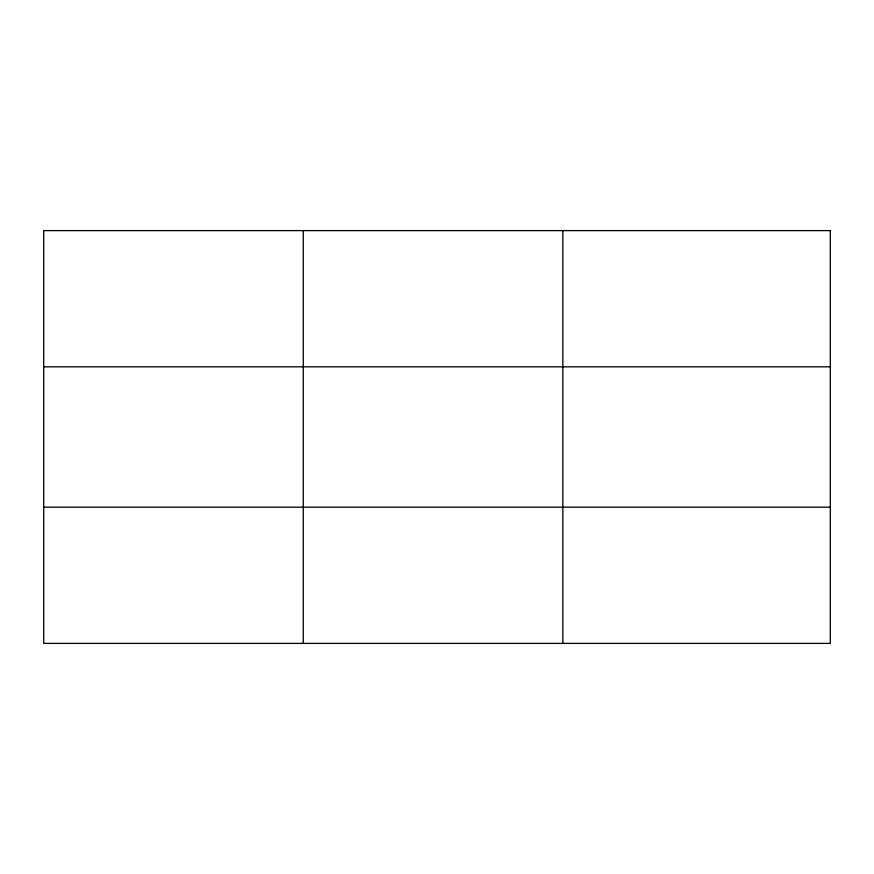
<?xml version="1.0" encoding="UTF-8"?>
<svg xmlns="http://www.w3.org/2000/svg" width="874" height="874" viewBox="0 0 874 874"><rect width="100%" height="100%" fill="white"/><g stroke="black" fill="none" stroke-linecap="round" stroke-linejoin="round"><path stroke-width="1.31" d="M303.278 230.605L303.278 643.395M562.856 230.605L562.856 643.395M43.7 366.829L830.3 366.829M43.7 507.171L830.3 507.171M830.3 230.605L830.3 643.395L43.7 643.395L43.7 230.605L830.3 230.605"/></g></svg>
